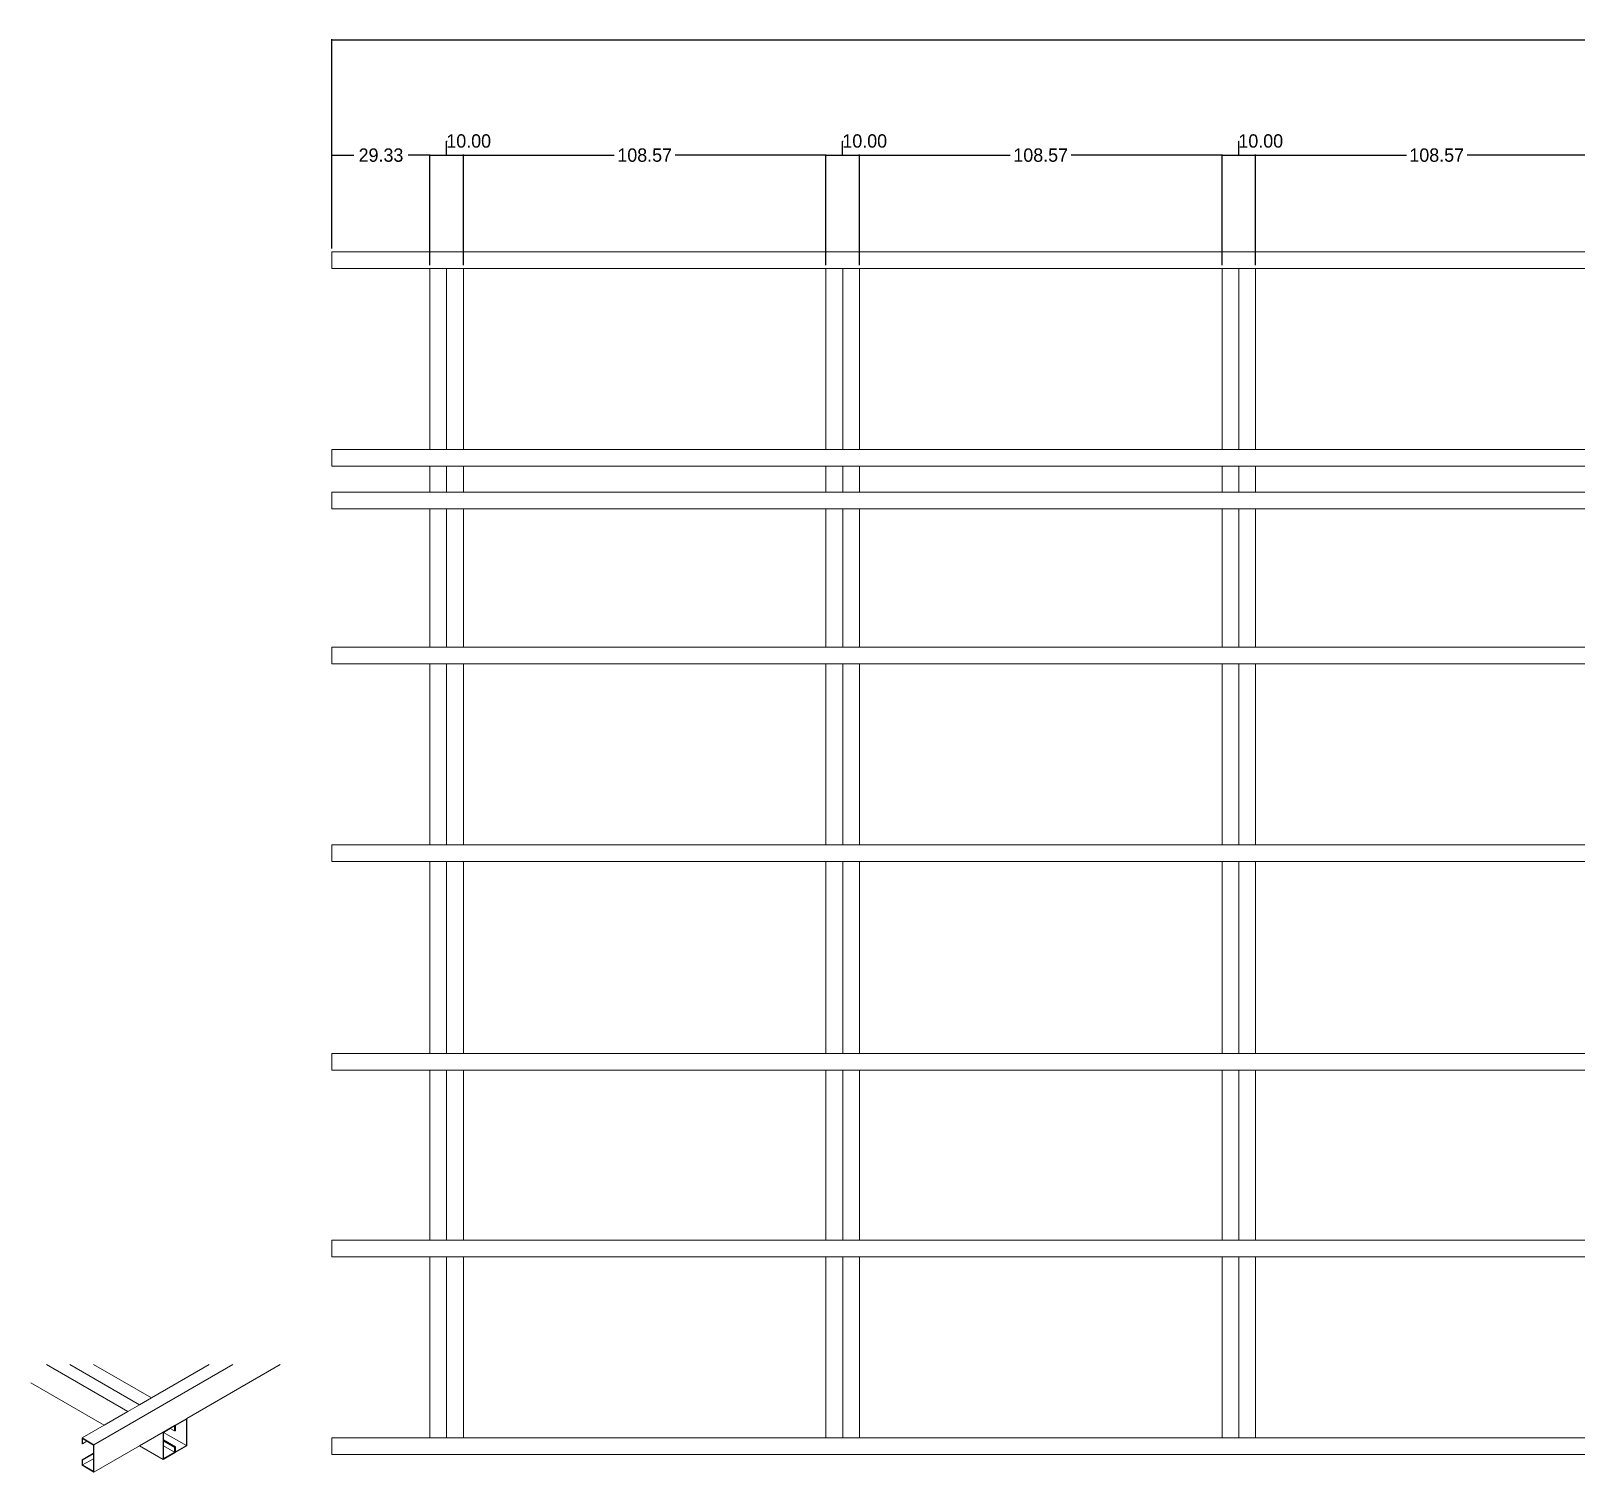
# Model space of a CAD drawing. Header units: inches. Extents: x -479 to 446, y -155 to 277.
# Drawn here: x -478.8 to -16.2, y -154.7 to 276.7 of the extents above; entities that cross this region are included whole.
import ezdxf

# ---------------------------------------------------------------- set-up
doc = ezdxf.new("R2010")
doc.units = ezdxf.units.IN
doc.header["$MEASUREMENT"] = 0
doc.layers.get('0').update_dxf_attribs({"lineweight": 0})
doc.dimstyles.get("Standard").update_dxf_attribs({"dimtxt": 4, "dimasz": 0.18, "dimexe": 0.18, "dimexo": 1, "dimgap": 0.09, "dimtad": 0, "dimtih": 1, "dimtoh": 1, "dimzin": 0, "dimdsep": 46, "dimtxsty": 'Standard', "dimcen": 0.09, "dimadec": 0, "dimazin": 0, "dimtfac": 1, "dimtofl": 0, "dimtmove": 0, "dimatfit": 3, "dimfxl": 1, "dimtolj": 1, "dimtzin": 0, "dimarcsym": 0})

# ---------------------------------------------------------------- blocks, each defined once
blk = doc.blocks.new('*D2')
at = {"color": 0, "lineweight": -2, "transparency": 16777216}
for p, q in [((-388.68, 211.55), (-388.68, 239.64)), ((-388.5, 239.46), (-382.1, 239.46)), ((-359.53, 239.46), (-365.92, 239.46)), ((-359.35, 206.55), (-359.35, 239.64))]:
    blk.add_line(p, q, dxfattribs=at)
at = {"color": 0, "transparency": 16777216}
for points in [[(-388.5, 239.49), (-388.5, 239.43), (-388.68, 239.46)], [(-359.53, 239.49), (-359.53, 239.43), (-359.35, 239.46)]]:
    blk.add_solid(points, dxfattribs=at)
at = {"layer": 'Defpoints', "color": 0, "transparency": 16777216}
for p in [(-359.35, 239.46), (-388.68, 210.55), (-359.35, 205.55)]:
    blk.add_point(p, dxfattribs=at)
at = {"color": 0, "transparency": 16777216, "insert": (-374.01, 239.46), "char_height": 4, "attachment_point": 5}
blk.add_mtext('\\A1;29.33', dxfattribs=at)
blk = doc.blocks.new('*D3')
at = {"color": 0, "lineweight": -2, "transparency": 16777216}
for p, q in [((-354.35, 239.46), (-354.35, 243.69)), ((-354.35, 243.69), (-354.17, 243.69)), ((-359.35, 206.55), (-359.35, 239.64)), ((-359.17, 239.46), (-349.53, 239.46)), ((-349.35, 206.55), (-349.35, 239.64))]:
    blk.add_line(p, q, dxfattribs=at)
at = {"color": 0, "transparency": 16777216}
for points in [[(-359.17, 239.49), (-359.17, 239.43), (-359.35, 239.46)], [(-349.53, 239.49), (-349.53, 239.43), (-349.35, 239.46)]]:
    blk.add_solid(points, dxfattribs=at)
at = {"layer": 'Defpoints', "color": 0, "transparency": 16777216}
for p in [(-349.35, 239.46), (-359.35, 205.55), (-349.35, 205.55)]:
    blk.add_point(p, dxfattribs=at)
at = {"color": 0, "transparency": 16777216, "insert": (-347.75, 243.69), "char_height": 4, "attachment_point": 5}
blk.add_mtext('\\A1;10.00', dxfattribs=at)
blk = doc.blocks.new('*D4')
at = {"color": 0, "lineweight": -2, "transparency": 16777216}
for p, q in [((-349.35, 206.55), (-349.35, 239.64)), ((-349.17, 239.46), (-304.15, 239.46)), ((-240.96, 239.46), (-285.97, 239.46)), ((-240.78, 206.55), (-240.78, 239.64))]:
    blk.add_line(p, q, dxfattribs=at)
at = {"color": 0, "transparency": 16777216}
for points in [[(-349.17, 239.49), (-349.17, 239.43), (-349.35, 239.46)], [(-240.96, 239.49), (-240.96, 239.43), (-240.78, 239.46)]]:
    blk.add_solid(points, dxfattribs=at)
at = {"layer": 'Defpoints', "color": 0, "transparency": 16777216}
for p in [(-240.78, 239.46), (-349.35, 205.55), (-240.78, 205.55)]:
    blk.add_point(p, dxfattribs=at)
at = {"color": 0, "transparency": 16777216, "insert": (-295.06, 239.46), "char_height": 4, "attachment_point": 5}
blk.add_mtext('\\A1;108.57', dxfattribs=at)
blk = doc.blocks.new('*D5')
at = {"color": 0, "lineweight": -2, "transparency": 16777216}
for p, q in [((-235.78, 239.46), (-235.78, 243.69)), ((-235.78, 243.69), (-235.6, 243.69)), ((-240.78, 206.55), (-240.78, 239.64)), ((-240.6, 239.46), (-230.96, 239.46)), ((-230.78, 206.55), (-230.78, 239.64))]:
    blk.add_line(p, q, dxfattribs=at)
at = {"color": 0, "transparency": 16777216}
for points in [[(-240.6, 239.49), (-240.6, 239.43), (-240.78, 239.46)], [(-230.96, 239.49), (-230.96, 239.43), (-230.78, 239.46)]]:
    blk.add_solid(points, dxfattribs=at)
at = {"layer": 'Defpoints', "color": 0, "transparency": 16777216}
for p in [(-230.78, 239.46), (-240.78, 205.55), (-230.78, 205.55)]:
    blk.add_point(p, dxfattribs=at)
at = {"color": 0, "transparency": 16777216, "insert": (-229.17, 243.69), "char_height": 4, "attachment_point": 5}
blk.add_mtext('\\A1;10.00', dxfattribs=at)
blk = doc.blocks.new('*D6')
at = {"color": 0, "lineweight": -2, "transparency": 16777216}
for p, q in [((-230.78, 206.55), (-230.78, 239.64)), ((-230.6, 239.46), (-185.58, 239.46)), ((-122.38, 239.46), (-167.4, 239.46)), ((-122.2, 206.55), (-122.2, 239.64))]:
    blk.add_line(p, q, dxfattribs=at)
at = {"color": 0, "transparency": 16777216}
for points in [[(-230.6, 239.49), (-230.6, 239.43), (-230.78, 239.46)], [(-122.38, 239.49), (-122.38, 239.43), (-122.2, 239.46)]]:
    blk.add_solid(points, dxfattribs=at)
at = {"layer": 'Defpoints', "color": 0, "transparency": 16777216}
for p in [(-122.2, 239.46), (-230.78, 205.55), (-122.2, 205.55)]:
    blk.add_point(p, dxfattribs=at)
at = {"color": 0, "transparency": 16777216, "insert": (-176.49, 239.46), "char_height": 4, "attachment_point": 5}
blk.add_mtext('\\A1;108.57', dxfattribs=at)
blk = doc.blocks.new('*D7')
at = {"color": 0, "lineweight": -2, "transparency": 16777216}
for p, q in [((-117.2, 239.46), (-117.2, 243.69)), ((-117.2, 243.69), (-117.02, 243.69)), ((-122.2, 206.55), (-122.2, 239.64)), ((-122.02, 239.46), (-112.38, 239.46)), ((-112.2, 206.55), (-112.2, 239.64))]:
    blk.add_line(p, q, dxfattribs=at)
at = {"color": 0, "transparency": 16777216}
for points in [[(-122.02, 239.49), (-122.02, 239.43), (-122.2, 239.46)], [(-112.38, 239.49), (-112.38, 239.43), (-112.2, 239.46)]]:
    blk.add_solid(points, dxfattribs=at)
at = {"layer": 'Defpoints', "color": 0, "transparency": 16777216}
for p in [(-112.2, 239.46), (-122.2, 205.55), (-112.2, 205.55)]:
    blk.add_point(p, dxfattribs=at)
at = {"color": 0, "transparency": 16777216, "insert": (-110.6, 243.69), "char_height": 4, "attachment_point": 5}
blk.add_mtext('\\A1;10.00', dxfattribs=at)
blk = doc.blocks.new('*D8')
at = {"color": 0, "lineweight": -2, "transparency": 16777216}
for p, q in [((-112.2, 206.55), (-112.2, 239.64)), ((-112.02, 239.46), (-67.01, 239.46)), ((-3.81, 239.46), (-48.83, 239.46)), ((-3.63, 206.55), (-3.63, 239.64))]:
    blk.add_line(p, q, dxfattribs=at)
at = {"color": 0, "transparency": 16777216}
for points in [[(-112.02, 239.49), (-112.02, 239.43), (-112.2, 239.46)], [(-3.81, 239.49), (-3.81, 239.43), (-3.63, 239.46)]]:
    blk.add_solid(points, dxfattribs=at)
at = {"layer": 'Defpoints', "color": 0, "transparency": 16777216}
for p in [(-3.63, 239.46), (-112.2, 205.55), (-3.63, 205.55)]:
    blk.add_point(p, dxfattribs=at)
at = {"color": 0, "transparency": 16777216, "insert": (-57.92, 239.46), "char_height": 4, "attachment_point": 5}
blk.add_mtext('\\A1;108.57', dxfattribs=at)
blk = doc.blocks.new('*D17')
at = {"color": 0, "lineweight": -2, "transparency": 16777216}
for p, q in [((-388.68, 211.55), (-388.68, 274.22)), ((-388.5, 274.04), (-7.77, 274.04)), ((391.14, 274.04), (10.41, 274.04)), ((391.32, 211.55), (391.32, 274.22))]:
    blk.add_line(p, q, dxfattribs=at)
at = {"color": 0, "transparency": 16777216}
for points in [[(-388.5, 274.07), (-388.5, 274.01), (-388.68, 274.04)], [(391.14, 274.07), (391.14, 274.01), (391.32, 274.04)]]:
    blk.add_solid(points, dxfattribs=at)
at = {"layer": 'Defpoints', "color": 0, "transparency": 16777216}
for p in [(391.32, 274.04), (-388.68, 210.55), (391.32, 210.55)]:
    blk.add_point(p, dxfattribs=at)
at = {"color": 0, "transparency": 16777216, "insert": (1.32, 274.04), "char_height": 4, "attachment_point": 5}
blk.add_mtext('\\A1;780.00', dxfattribs=at)

msp = doc.modelspace()

# ---------------------------------------------------------------- linework, layer by layer
for p, q in [((-388.681, 205.553), (-388.681, 210.553)), ((391.319, 210.553), (-388.681, 210.553)), ((-388.681, 205.553), (-359.348, 205.553)), ((-359.348, 205.553), (-359.348, 151.386)), ((-359.348, 205.553), (-354.348, 205.553)), ((-354.348, 205.553), (-354.348, 151.386)), ((-354.348, 205.553), (-349.348, 205.553)), ((-349.348, 205.553), (-349.348, 151.386)), ((-349.348, 205.553), (-240.776, 205.553)), ((-240.776, 205.553), (-240.776, 151.386)), ((-240.776, 205.553), (-235.776, 205.553)), ((-235.776, 205.553), (-235.776, 151.386)), ((-235.776, 205.553), (-230.776, 205.553)), ((-230.776, 205.553), (-230.776, 151.386)), ((-230.776, 205.553), (-122.203, 205.553)), ((-122.203, 205.553), (-122.203, 151.386)), ((-122.203, 205.553), (-117.203, 205.553)), ((-117.203, 205.553), (-117.203, 151.386)), ((-117.203, 205.553), (-112.203, 205.553)), ((-112.203, 205.553), (-112.203, 151.386)), ((-112.203, 205.553), (-3.631, 205.553)), ((-388.681, 151.386), (-359.348, 151.386)), ((-388.681, 146.386), (-388.681, 151.386)), ((-359.348, 151.386), (-354.348, 151.386)), ((-354.348, 151.386), (-349.348, 151.386)), ((-349.348, 151.386), (-240.776, 151.386)), ((-240.776, 151.386), (-235.776, 151.386)), ((-235.776, 151.386), (-230.776, 151.386)), ((-230.776, 151.386), (-122.203, 151.386)), ((-122.203, 151.386), (-117.203, 151.386)), ((-117.203, 151.386), (-112.203, 151.386)), ((-112.203, 151.386), (-3.631, 151.386)), ((-388.681, 146.386), (-359.348, 146.386)), ((-359.348, 146.386), (-359.348, 138.592)), ((-359.348, 146.386), (-354.348, 146.386)), ((-354.348, 146.386), (-354.348, 138.592)), ((-354.348, 146.386), (-349.348, 146.386)), ((-349.348, 146.386), (-349.348, 138.592)), ((-349.348, 146.386), (-240.776, 146.386)), ((-240.776, 146.386), (-240.776, 138.592)), ((-240.776, 146.386), (-235.776, 146.386)), ((-235.776, 146.386), (-235.776, 138.592)), ((-235.776, 146.386), (-230.776, 146.386)), ((-230.776, 146.386), (-230.776, 138.592)), ((-230.776, 146.386), (-122.203, 146.386)), ((-122.203, 146.386), (-122.203, 138.592)), ((-122.203, 146.386), (-117.203, 146.386)), ((-117.203, 146.386), (-117.203, 138.592)), ((-117.203, 146.386), (-112.203, 146.386)), ((-112.203, 146.386), (-112.203, 138.592)), ((-112.203, 146.386), (-3.631, 146.386)), ((-388.681, 138.592), (-359.348, 138.592)), ((-388.681, 138.592), (-388.681, 133.592)), ((-359.348, 138.592), (-354.348, 138.592)), ((-354.348, 138.592), (-349.348, 138.592)), ((-349.348, 138.592), (-240.776, 138.592)), ((-240.776, 138.592), (-235.776, 138.592)), ((-235.776, 138.592), (-230.776, 138.592)), ((-230.776, 138.592), (-122.203, 138.592)), ((-122.203, 138.592), (-117.203, 138.592)), ((-117.203, 138.592), (-112.203, 138.592)), ((-112.203, 138.592), (-3.631, 138.592)), ((-388.681, 133.592), (-359.348, 133.592)), ((-359.348, 133.592), (-359.348, 92.22)), ((-359.348, 133.592), (-354.348, 133.592)), ((-354.348, 133.592), (-354.348, 92.22)), ((-354.348, 133.592), (-349.348, 133.592)), ((-349.348, 133.592), (-349.348, 92.22)), ((-349.348, 133.592), (-240.776, 133.592)), ((-240.776, 133.592), (-240.776, 92.22)), ((-240.776, 133.592), (-235.776, 133.592)), ((-235.776, 133.592), (-235.776, 92.22)), ((-235.776, 133.592), (-230.776, 133.592)), ((-230.776, 133.592), (-230.776, 92.22)), ((-230.776, 133.592), (-122.203, 133.592)), ((-122.203, 133.592), (-122.203, 92.22)), ((-122.203, 133.592), (-117.203, 133.592)), ((-117.203, 133.592), (-117.203, 92.22)), ((-117.203, 133.592), (-112.203, 133.592)), ((-112.203, 133.592), (-112.203, 92.22)), ((-112.203, 133.592), (-3.631, 133.592)), ((-388.681, 92.22), (-359.348, 92.22)), ((-388.681, 87.22), (-388.681, 92.22)), ((-359.348, 92.22), (-354.348, 92.22)), ((-354.348, 92.22), (-349.348, 92.22)), ((-349.348, 92.22), (-240.776, 92.22)), ((-240.776, 92.22), (-235.776, 92.22)), ((-235.776, 92.22), (-230.776, 92.22)), ((-230.776, 92.22), (-122.203, 92.22)), ((-122.203, 92.22), (-117.203, 92.22)), ((-117.203, 92.22), (-112.203, 92.22)), ((-112.203, 92.22), (-3.631, 92.22)), ((-388.681, 87.22), (-359.348, 87.22)), ((-359.348, 87.22), (-359.348, 33.053)), ((-359.348, 87.22), (-354.348, 87.22)), ((-354.348, 87.22), (-354.348, 33.053)), ((-354.348, 87.22), (-349.348, 87.22)), ((-349.348, 87.22), (-349.348, 33.053)), ((-349.348, 87.22), (-240.776, 87.22)), ((-240.776, 87.22), (-240.776, 33.053)), ((-240.776, 87.22), (-235.776, 87.22)), ((-235.776, 87.22), (-235.776, 33.053)), ((-235.776, 87.22), (-230.776, 87.22)), ((-230.776, 87.22), (-230.776, 33.053)), ((-230.776, 87.22), (-122.203, 87.22)), ((-122.203, 87.22), (-122.203, 33.053)), ((-122.203, 87.22), (-117.203, 87.22)), ((-117.203, 87.22), (-117.203, 33.053)), ((-117.203, 87.22), (-112.203, 87.22)), ((-112.203, 87.22), (-112.203, 33.053)), ((-112.203, 87.22), (-3.631, 87.22)), ((-388.681, 33.053), (-359.348, 33.053)), ((-388.681, 28.053), (-388.681, 33.053)), ((-359.348, 33.053), (-354.348, 33.053)), ((-354.348, 33.053), (-349.348, 33.053)), ((-349.348, 33.053), (-240.776, 33.053)), ((-240.776, 33.053), (-235.776, 33.053)), ((-235.776, 33.053), (-230.776, 33.053)), ((-230.776, 33.053), (-122.203, 33.053)), ((-122.203, 33.053), (-117.203, 33.053)), ((-117.203, 33.053), (-112.203, 33.053)), ((-112.203, 33.053), (-3.631, 33.053)), ((-388.681, 28.053), (-359.348, 28.053)), ((-359.348, 28.053), (-359.348, -29.409)), ((-359.348, 28.053), (-354.348, 28.053)), ((-354.348, 28.053), (-354.348, -29.409)), ((-354.348, 28.053), (-349.348, 28.053)), ((-349.348, 28.053), (-349.348, -29.409)), ((-349.348, 28.053), (-240.776, 28.053)), ((-240.776, 28.053), (-240.776, -29.409)), ((-240.776, 28.053), (-235.776, 28.053)), ((-235.776, 28.053), (-235.776, -29.409)), ((-235.776, 28.053), (-230.776, 28.053)), ((-230.776, 28.053), (-230.776, -29.409)), ((-230.776, 28.053), (-122.203, 28.053)), ((-122.203, 28.053), (-122.203, -29.409)), ((-122.203, 28.053), (-117.203, 28.053)), ((-117.203, 28.053), (-117.203, -29.409)), ((-117.203, 28.053), (-112.203, 28.053)), ((-112.203, 28.053), (-112.203, -29.409)), ((-112.203, 28.053), (-3.631, 28.053)), ((-388.681, -29.409), (-359.348, -29.409)), ((-388.681, -34.409), (-388.681, -29.409)), ((-359.348, -29.409), (-354.348, -29.409)), ((-354.348, -29.409), (-349.348, -29.409)), ((-349.348, -29.409), (-240.776, -29.409)), ((-240.776, -29.409), (-235.776, -29.409)), ((-235.776, -29.409), (-230.776, -29.409)), ((-230.776, -29.409), (-122.203, -29.409)), ((-122.203, -29.409), (-117.203, -29.409)), ((-117.203, -29.409), (-112.203, -29.409)), ((-112.203, -29.409), (-3.631, -29.409)), ((-388.681, -34.409), (-359.348, -34.409)), ((-359.348, -34.409), (-359.348, -85.28)), ((-359.348, -34.409), (-354.348, -34.409)), ((-354.348, -34.409), (-354.348, -85.28)), ((-354.348, -34.409), (-349.348, -34.409)), ((-349.348, -34.409), (-349.348, -85.28)), ((-349.348, -34.409), (-240.776, -34.409)), ((-240.776, -34.409), (-240.776, -85.28)), ((-240.776, -34.409), (-235.776, -34.409)), ((-235.776, -34.409), (-235.776, -85.28)), ((-235.776, -34.409), (-230.776, -34.409)), ((-230.776, -34.409), (-230.776, -85.28)), ((-230.776, -34.409), (-122.203, -34.409)), ((-122.203, -34.409), (-122.203, -85.28)), ((-122.203, -34.409), (-117.203, -34.409)), ((-117.203, -34.409), (-117.203, -85.28)), ((-117.203, -34.409), (-112.203, -34.409)), ((-112.203, -34.409), (-112.203, -85.28)), ((-112.203, -34.409), (-3.631, -34.409)), ((-388.681, -85.28), (-359.348, -85.28)), ((-388.681, -90.28), (-388.681, -85.28)), ((-359.348, -85.28), (-354.348, -85.28)), ((-354.348, -85.28), (-349.348, -85.28)), ((-349.348, -85.28), (-240.776, -85.28)), ((-240.776, -85.28), (-235.776, -85.28)), ((-235.776, -85.28), (-230.776, -85.28)), ((-230.776, -85.28), (-122.203, -85.28)), ((-122.203, -85.28), (-117.203, -85.28)), ((-117.203, -85.28), (-112.203, -85.28)), ((-112.203, -85.28), (-3.631, -85.28)), ((-388.681, -90.28), (-359.348, -90.28)), ((-359.348, -90.28), (-359.348, -144.447)), ((-359.348, -90.28), (-354.348, -90.28)), ((-354.348, -90.28), (-354.348, -144.447)), ((-354.348, -90.28), (-349.348, -90.28)), ((-349.348, -90.28), (-349.348, -144.447)), ((-349.348, -90.28), (-240.776, -90.28)), ((-240.776, -90.28), (-240.776, -144.447)), ((-240.776, -90.28), (-235.776, -90.28)), ((-235.776, -90.28), (-235.776, -144.447)), ((-235.776, -90.28), (-230.776, -90.28)), ((-230.776, -90.28), (-230.776, -144.447)), ((-230.776, -90.28), (-122.203, -90.28)), ((-122.203, -90.28), (-122.203, -144.447)), ((-122.203, -90.28), (-117.203, -90.28)), ((-117.203, -90.28), (-117.203, -144.447)), ((-117.203, -90.28), (-112.203, -90.28)), ((-112.203, -90.28), (-112.203, -144.447)), ((-112.203, -90.28), (-3.631, -90.28)), ((-474.208, -122.556), (-449.827, -136.633)), ((-467.137, -122.556), (-446.291, -134.591)), ((-460.066, -122.556), (-442.756, -132.55)), ((-459.961, -146.566), (-418.374, -122.556)), ((-442.756, -132.55), (-425.445, -122.556)), ((-432.149, -138.674), (-404.232, -122.556)), ((-478.829, -128.053), (-456.898, -140.715)), ((-446.291, -134.591), (-442.756, -132.55)), ((-456.898, -140.715), (-449.827, -136.633)), ((-449.827, -136.633), (-446.291, -134.591)), ((-432.149, -138.674), (-435.684, -140.715)), ((-432.149, -138.674), (-432.149, -146.839)), ((-463.497, -144.525), (-456.898, -140.715)), ((-446.291, -146.839), (-439.22, -142.756)), ((-439.22, -142.756), (-435.684, -140.715)), ((-439.22, -150.921), (-439.22, -142.756)), ((-437.099, -141.695), (-439.079, -142.838)), ((-439.079, -142.838), (-432.29, -146.757)), ((-439.079, -142.838), (-439.079, -145.124)), ((-435.826, -140.96), (-437.099, -141.695)), ((-437.099, -141.695), (-435.826, -142.43)), ((-435.826, -142.43), (-435.826, -140.96)), ((-435.826, -142.43), (-435.684, -142.348)), ((-435.684, -140.715), (-435.684, -142.348)), ((-435.543, -142.266), (-435.684, -142.348)), ((-432.29, -138.919), (-435.543, -140.797)), ((-435.543, -140.797), (-435.543, -142.266)), ((-432.29, -146.757), (-432.29, -138.919)), ((-463.497, -146.158), (-463.497, -144.525)), ((-459.961, -146.566), (-463.497, -144.525)), ((-463.355, -146.24), (-463.497, -146.158)), ((-463.355, -146.24), (-463.355, -144.77)), ((-463.355, -144.77), (-462.082, -145.505)), ((-463.355, -146.24), (-462.082, -145.505)), ((-462.082, -145.505), (-460.103, -146.648)), ((-460.103, -146.648), (-460.103, -149.097)), ((-459.961, -154.731), (-459.961, -146.566)), ((-459.961, -154.731), (-446.291, -146.839)), ((-446.291, -146.839), (-439.22, -150.921)), ((-439.079, -145.124), (-435.543, -147.165)), ((-439.079, -145.124), (-439.079, -145.287)), ((-439.079, -145.287), (-435.684, -147.247)), ((-439.079, -145.287), (-439.079, -145.451)), ((-439.079, -145.451), (-435.826, -147.329)), ((-439.079, -145.451), (-439.079, -146.92)), ((-439.079, -146.92), (-435.826, -148.798)), ((-439.079, -146.92), (-439.079, -150.676)), ((-435.826, -147.329), (-435.684, -147.247)), ((-435.826, -148.798), (-435.826, -147.329)), ((-432.149, -146.839), (-435.684, -148.88)), ((-435.543, -147.165), (-435.684, -147.247)), ((-435.684, -147.247), (-435.684, -148.88)), ((-435.543, -148.635), (-432.29, -146.757)), ((-435.543, -147.165), (-435.543, -148.635)), ((-388.681, -144.447), (-359.348, -144.447)), ((-388.681, -149.447), (-388.681, -144.447)), ((-359.348, -144.447), (-354.348, -144.447)), ((-354.348, -144.447), (-349.348, -144.447)), ((-349.348, -144.447), (-240.776, -144.447)), ((-240.776, -144.447), (-235.776, -144.447)), ((-235.776, -144.447), (-230.776, -144.447)), ((-230.776, -144.447), (-122.203, -144.447)), ((-122.203, -144.447), (-117.203, -144.447)), ((-117.203, -144.447), (-112.203, -144.447)), ((-112.203, -144.447), (-3.631, -144.447)), ((-463.497, -151.057), (-460.103, -149.097)), ((-463.355, -151.139), (-463.497, -151.057)), ((-463.497, -152.69), (-463.497, -151.057)), ((-463.355, -151.139), (-460.103, -149.261)), ((-463.355, -152.608), (-460.103, -150.73)), ((-463.355, -152.608), (-463.355, -151.139)), ((-460.103, -154.486), (-463.355, -152.608)), ((-460.103, -149.097), (-460.103, -149.261)), ((-460.103, -149.261), (-460.103, -150.73)), ((-460.103, -150.73), (-460.103, -154.486)), ((-439.22, -150.921), (-435.684, -148.88)), ((-439.079, -150.676), (-435.826, -148.798)), ((-388.681, -149.447), (391.319, -149.447)), ((-459.961, -154.731), (-463.497, -152.69))]:
    msp.add_line(p, q)

# ---------------------------------------------------------------- dimensions: what is measured, and where the dimension line sits
for base, p2, picture, middle in [((391.319, 274.036), (391.319, 210.553), '*D17', (1.319, 274.036)), ((-359.348, 239.461), (-359.348, 205.553), '*D2', (-374.015, 239.461))]:
    dim = msp.add_linear_dim(base=base, p1=(-388.681, 210.553), p2=p2, dimstyle='Standard')
    dim.commit()
    dim.dimension.update_dxf_attribs({"geometry": picture, "text_midpoint": middle})
for base, p1, p2, picture, middle in [((-349.348, 239.461), (-359.348, 205.553), (-349.348, 205.553), '*D3', (-354.078, 243.686)), ((-230.776, 239.461), (-240.776, 205.553), (-230.776, 205.553), '*D5', (-235.506, 243.686)), ((-112.203, 239.461), (-122.203, 205.553), (-112.203, 205.553), '*D7', (-116.933, 243.686)), ((-240.776, 239.461), (-349.348, 205.553), (-240.776, 205.553), '*D4', (-295.062, 239.461)), ((-122.203, 239.461), (-230.776, 205.553), (-122.203, 205.553), '*D6', (-176.49, 239.461)), ((-3.631, 239.461), (-112.203, 205.553), (-3.631, 205.553), '*D8', (-57.917, 239.461))]:
    dim = msp.add_linear_dim(base=base, p1=p1, p2=p2, dimstyle='Standard', override={"dimtmove": 1})
    dim.commit()
    dim.dimension.update_dxf_attribs({"geometry": picture, "text_midpoint": middle})

doc.saveas('drawing.dxf')
